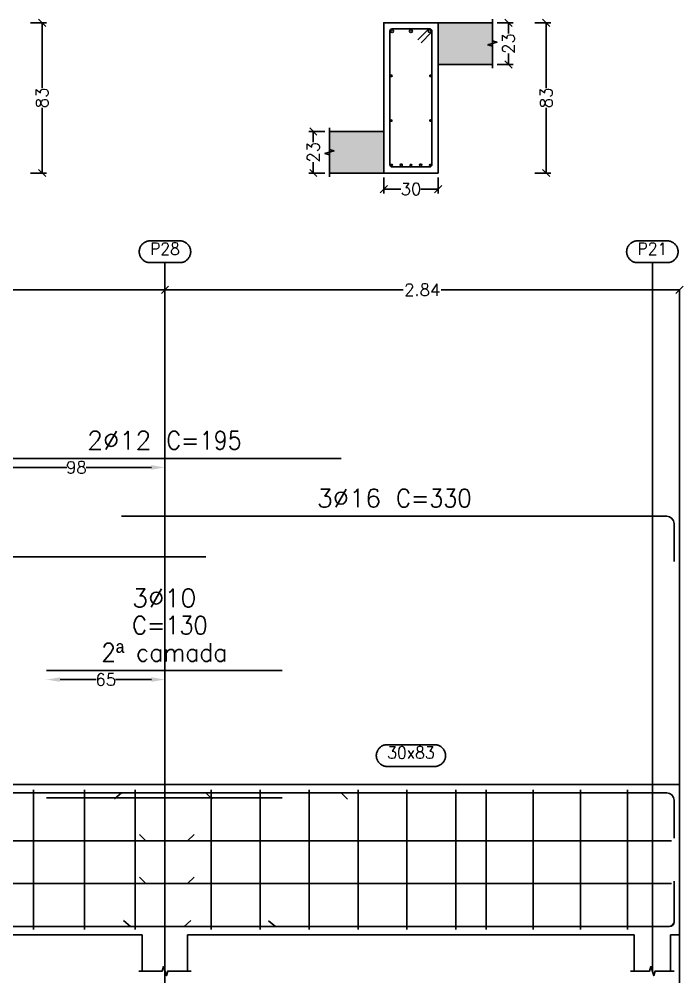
# Model space of a CAD drawing. Header units: millimetres. Extents: x 2071 to 2712, y 1262 to 1380.
# Drawn here: x 2469.07 to 2476.36, y 1277.74 to 1288.32 of the extents above; entities that cross this region are included whole.
import ezdxf
from ezdxf.enums import TextEntityAlignment as Align

# ---------------------------------------------------------------- set-up
doc = ezdxf.new("R2010")
doc.units = ezdxf.units.MM
doc.layers.add('.pormenores', color=8, linetype='Continuous')
for name, color, linetype, lineweight in [('POR_COT_COMPRIMENTO_PROJECTADO', 122, 'Continuous', 0), ('POR_COT_COT_ARM', 3, 'Continuous', 0), ('SEC_COTAS_SEC_DIM_VIGA', 122, 'Continuous', 0)]:
    doc.layers.add(name, color=color, linetype=linetype, lineweight=lineweight)
doc.styles.add('CYPETXT_0.2_romans', font='ROMANS__.TTF', dxfattribs={"height": 0.133333})
doc.styles.add('CYPETXT_romans', font='ROMANS__.TTF', dxfattribs={"height": 0.2})
doc.dimstyles.new('cype_arrow', dxfattribs={"dimtxt": 0.18, "dimasz": 0.15, "dimexe": 0.05, "dimexo": 0.05, "dimgap": 0, "dimtad": 0, "dimdec": 4, "dimzin": 0, "dimdsep": 46, "dimtxsty": 'CYPETXT_0.2_romans', "dimcen": 0.09, "dimadec": 0, "dimazin": 0, "dimtfac": 1, "dimtdec": 4, "dimtofl": 0, "dimtmove": 2, "dimatfit": 3, "dimfxl": 1, "dimtolj": 1, "dimtzin": 0, "dimarcsym": 0})
doc.dimstyles.new('cype_oblique', dxfattribs={"dimtxt": 0.18, "dimasz": 0.18, "dimexe": 0.05, "dimexo": 0.05, "dimgap": 0, "dimtad": 0, "dimdec": 4, "dimzin": 0, "dimdsep": 46, "dimtxsty": 'CYPETXT_0.2_romans', "dimblk": 'OBLIQUE', "dimtsz": 0.04, "dimcen": 0.09, "dimadec": 0, "dimazin": 0, "dimtfac": 1, "dimtdec": 4, "dimtofl": 0, "dimtmove": 2, "dimatfit": 3, "dimfxl": 1, "dimtolj": 1, "dimtzin": 0, "dimarcsym": 0})

# ---------------------------------------------------------------- blocks, each defined once
blk = doc.blocks.new('*D215')
at = {"layer": 'Defpoints', "color": 0, "transparency": 16777216}
for p in [(2469.144, 1288.278), (2469.321, 1288.278), (2469.144, 1286.618)]:
    blk.add_point(p, dxfattribs=at)
at = {"layer": 'SEC_COTAS_SEC_DIM_VIGA', "color": 0, "lineweight": -2, "transparency": 16777216}
for p, q in [((2469.194, 1288.278), (2469.371, 1288.278)), ((2469.361, 1288.238), (2469.281, 1288.318)), ((2469.321, 1288.278), (2469.321, 1287.557)), ((2469.321, 1286.618), (2469.321, 1287.338)), ((2469.194, 1286.618), (2469.371, 1286.618)), ((2469.281, 1286.658), (2469.361, 1286.578))]:
    blk.add_line(p, q, dxfattribs=at)
at = {"layer": 'SEC_COTAS_SEC_DIM_VIGA', "color": 0, "transparency": 16777216, "insert": (2469.321, 1287.448), "char_height": 0.1333, "attachment_point": 5, "rotation": 90, "style": 'CYPETXT_0.2_romans'}
blk.add_mtext('\\A1;83', dxfattribs=at)
blk = doc.blocks.new('_OBLIQUE')
at = {"color": 0, "linetype": 'ByBlock'}
blk.add_line((-0.5, -0.5), (0.5, 0.5), dxfattribs=at)
blk = doc.blocks.new('*D216')
at = {"layer": 'Defpoints', "color": 0, "transparency": 16777216}
for p in [(2473.093, 1286.618), (2473.693, 1286.618), (2473.693, 1286.441)]:
    blk.add_point(p, dxfattribs=at)
at = {"layer": 'SEC_COTAS_SEC_DIM_VIGA', "color": 0, "lineweight": -2, "transparency": 16777216}
for p, q in [((2473.133, 1286.481), (2473.053, 1286.401)), ((2473.093, 1286.568), (2473.093, 1286.391)), ((2473.653, 1286.401), (2473.733, 1286.481)), ((2473.693, 1286.568), (2473.693, 1286.391)), ((2473.093, 1286.441), (2473.283, 1286.441)), ((2473.693, 1286.441), (2473.502, 1286.441))]:
    blk.add_line(p, q, dxfattribs=at)
at = {"layer": 'SEC_COTAS_SEC_DIM_VIGA', "color": 0, "transparency": 16777216, "insert": (2473.393, 1286.441), "char_height": 0.1333, "attachment_point": 5, "style": 'CYPETXT_0.2_romans'}
blk.add_mtext('\\A1;30', dxfattribs=at)
blk = doc.blocks.new('*D217')
at = {"layer": 'Defpoints', "color": 0, "transparency": 16777216}
for p in [(2472.315, 1287.078), (2472.493, 1287.078), (2472.493, 1286.618)]:
    blk.add_point(p, dxfattribs=at)
at = {"layer": 'SEC_COTAS_SEC_DIM_VIGA', "color": 0, "lineweight": -2, "transparency": 16777216}
for p, q in [((2472.355, 1287.038), (2472.275, 1287.118)), ((2472.443, 1287.078), (2472.265, 1287.078)), ((2472.315, 1287.078), (2472.315, 1286.958)), ((2472.315, 1286.618), (2472.315, 1286.737)), ((2472.443, 1286.618), (2472.265, 1286.618)), ((2472.275, 1286.658), (2472.355, 1286.578))]:
    blk.add_line(p, q, dxfattribs=at)
at = {"layer": 'SEC_COTAS_SEC_DIM_VIGA', "color": 0, "transparency": 16777216, "insert": (2472.315, 1286.848), "char_height": 0.1333, "attachment_point": 5, "rotation": 90, "style": 'CYPETXT_0.2_romans'}
blk.add_mtext('\\A1;23', dxfattribs=at)
blk = doc.blocks.new('*D218')
at = {"layer": 'Defpoints', "color": 0, "transparency": 16777216}
for p in [(2474.293, 1288.278), (2474.47, 1288.278), (2474.293, 1287.818)]:
    blk.add_point(p, dxfattribs=at)
at = {"layer": 'SEC_COTAS_SEC_DIM_VIGA', "color": 0, "lineweight": -2, "transparency": 16777216}
for p, q in [((2474.343, 1288.278), (2474.52, 1288.278)), ((2474.51, 1288.238), (2474.43, 1288.318)), ((2474.47, 1288.278), (2474.47, 1288.158)), ((2474.43, 1287.858), (2474.51, 1287.778)), ((2474.47, 1287.818), (2474.47, 1287.937)), ((2474.343, 1287.818), (2474.52, 1287.818))]:
    blk.add_line(p, q, dxfattribs=at)
at = {"layer": 'SEC_COTAS_SEC_DIM_VIGA', "color": 0, "transparency": 16777216, "insert": (2474.47, 1288.048), "char_height": 0.1333, "attachment_point": 5, "rotation": 90, "style": 'CYPETXT_0.2_romans'}
blk.add_mtext('\\A1;23', dxfattribs=at)
blk = doc.blocks.new('*D219')
at = {"layer": 'Defpoints', "color": 0, "transparency": 16777216}
for p in [(2474.709, 1288.278), (2474.886, 1288.278), (2474.709, 1286.618)]:
    blk.add_point(p, dxfattribs=at)
at = {"layer": 'SEC_COTAS_SEC_DIM_VIGA', "color": 0, "lineweight": -2, "transparency": 16777216}
for p, q in [((2474.759, 1288.278), (2474.936, 1288.278)), ((2474.926, 1288.238), (2474.846, 1288.318)), ((2474.886, 1288.278), (2474.886, 1287.557)), ((2474.886, 1286.618), (2474.886, 1287.338)), ((2474.759, 1286.618), (2474.936, 1286.618)), ((2474.846, 1286.658), (2474.926, 1286.578))]:
    blk.add_line(p, q, dxfattribs=at)
at = {"layer": 'SEC_COTAS_SEC_DIM_VIGA', "color": 0, "transparency": 16777216, "insert": (2474.886, 1287.448), "char_height": 0.1333, "attachment_point": 5, "rotation": 90, "style": 'CYPETXT_0.2_romans'}
blk.add_mtext('\\A1;83', dxfattribs=at)
blk = doc.blocks.new('*D221')
at = {"layer": 'Defpoints', "color": 0, "transparency": 16777216}
for p in [(2464.978, 1285.329), (2464.978, 1285.329), (2470.678, 1285.329)]:
    blk.add_point(p, dxfattribs=at)
at = {"layer": 'POR_COT_COMPRIMENTO_PROJECTADO', "color": 0, "lineweight": -2, "transparency": 16777216}
for p, q in [((2465.018, 1285.369), (2464.938, 1285.289)), ((2464.978, 1285.329), (2464.978, 1285.329)), ((2464.978, 1285.329), (2467.62, 1285.329)), ((2470.678, 1285.329), (2468.035, 1285.329)), ((2470.638, 1285.289), (2470.718, 1285.369)), ((2470.678, 1285.329), (2470.678, 1285.329))]:
    blk.add_line(p, q, dxfattribs=at)
at = {"layer": 'POR_COT_COMPRIMENTO_PROJECTADO', "color": 0, "transparency": 16777216, "insert": (2467.828, 1285.329), "char_height": 0.1333, "attachment_point": 5, "style": 'CYPETXT_0.2_romans'}
blk.add_mtext('\\A1;2.85', dxfattribs=at)
blk = doc.blocks.new('*D222')
at = {"layer": 'Defpoints', "color": 0, "transparency": 16777216}
for p in [(2470.678, 1285.329), (2470.678, 1285.329), (2476.358, 1285.329)]:
    blk.add_point(p, dxfattribs=at)
at = {"layer": 'POR_COT_COMPRIMENTO_PROJECTADO', "color": 0, "lineweight": -2, "transparency": 16777216}
for p, q in [((2470.718, 1285.369), (2470.638, 1285.289)), ((2470.678, 1285.329), (2470.678, 1285.329)), ((2470.678, 1285.329), (2473.308, 1285.329)), ((2476.358, 1285.329), (2473.728, 1285.329)), ((2476.318, 1285.289), (2476.398, 1285.369)), ((2476.358, 1285.329), (2476.358, 1285.329))]:
    blk.add_line(p, q, dxfattribs=at)
at = {"layer": 'POR_COT_COMPRIMENTO_PROJECTADO', "color": 0, "transparency": 16777216, "insert": (2473.518, 1285.329), "char_height": 0.1333, "attachment_point": 5, "style": 'CYPETXT_0.2_romans'}
blk.add_mtext('\\A1;2.84', dxfattribs=at)
blk = doc.blocks.new('*D225')
at = {"layer": 'Defpoints', "color": 0, "transparency": 16777216}
for p in [(2468.721, 1283.366), (2470.678, 1283.366), (2470.678, 1283.366)]:
    blk.add_point(p, dxfattribs=at)
at = {"layer": 'POR_COT_COT_ARM', "color": 0, "lineweight": -2, "transparency": 16777216}
for p, q in [((2468.721, 1283.366), (2468.721, 1283.366)), ((2468.871, 1283.366), (2469.593, 1283.366)), ((2470.528, 1283.366), (2469.806, 1283.366)), ((2470.678, 1283.366), (2470.678, 1283.366))]:
    blk.add_line(p, q, dxfattribs=at)
at = {"layer": 'POR_COT_COT_ARM', "color": 0, "transparency": 16777216}
for points in [[(2468.871, 1283.391), (2468.871, 1283.341), (2468.721, 1283.366)], [(2470.528, 1283.341), (2470.528, 1283.391), (2470.678, 1283.366)]]:
    blk.add_solid(points, dxfattribs=at)
at = {"layer": 'POR_COT_COT_ARM', "color": 0, "transparency": 16777216, "insert": (2469.699, 1283.366), "char_height": 0.1333, "attachment_point": 5, "style": 'CYPETXT_0.2_romans'}
blk.add_mtext('\\A1;98', dxfattribs=at)
blk = doc.blocks.new('*D226')
at = {"layer": 'Defpoints', "color": 0, "transparency": 16777216}
for p in [(2469.37, 1281.023), (2470.678, 1281.023), (2470.678, 1281.023)]:
    blk.add_point(p, dxfattribs=at)
at = {"layer": 'POR_COT_COT_ARM', "color": 0, "lineweight": -2, "transparency": 16777216}
for p, q in [((2469.37, 1281.023), (2469.37, 1281.023)), ((2469.52, 1281.023), (2469.917, 1281.023)), ((2470.528, 1281.023), (2470.13, 1281.023)), ((2470.678, 1281.023), (2470.678, 1281.023))]:
    blk.add_line(p, q, dxfattribs=at)
at = {"layer": 'POR_COT_COT_ARM', "color": 0, "transparency": 16777216}
for points in [[(2469.52, 1281.048), (2469.52, 1280.998), (2469.37, 1281.023)], [(2470.528, 1280.998), (2470.528, 1281.048), (2470.678, 1281.023)]]:
    blk.add_solid(points, dxfattribs=at)
at = {"layer": 'POR_COT_COT_ARM', "color": 0, "transparency": 16777216, "insert": (2470.024, 1281.023), "char_height": 0.1333, "attachment_point": 5, "style": 'CYPETXT_0.2_romans'}
blk.add_mtext('\\A1;65', dxfattribs=at)

msp = doc.modelspace()

# ---------------------------------------------------------------- hatches: boundary and pattern name
at = {"layer": '.pormenores', "true_color": 0xdad7d3}
for points in [[(2474.29268, 1288.27786), (2473.69268, 1288.27786), (2473.69268, 1287.81786), (2474.29268, 1287.81786)], [(2472.49268, 1287.07786), (2473.09268, 1287.07786), (2473.09268, 1286.61786), (2472.49268, 1286.61786)]]:
    msp.add_hatch(color=254, dxfattribs=at).paths.add_polyline_path(points, flags=0)

# ---------------------------------------------------------------- linework, layer by layer
at = {"layer": '.pormenores'}
for p, q in [((2470.67768, 1285.32853), (2470.67768, 1285.62853)), ((2476.05768, 1285.32853), (2476.05768, 1285.62853)), ((2470.67768, 1285.32853), (2470.67768, 1272.28987)), ((2476.05768, 1277.8034), (2476.05768, 1285.32853)), ((2476.35768, 1285.32853), (2476.35768, 1272.28987)), ((2465.22768, 1279.8634), (2470.42768, 1279.8634)), ((2470.92768, 1279.8634), (2475.85768, 1279.8634)), ((2469.22768, 1279.8034), (2469.22768, 1278.2634)), ((2469.78768, 1279.8034), (2469.78768, 1278.2634)), ((2470.19768, 1279.7714), (2470.12142, 1279.70671)), ((2470.34768, 1279.8034), (2470.34768, 1278.2634)), ((2471.12768, 1279.7714), (2471.19839, 1279.70069)), ((2471.1884, 1279.8034), (2471.1884, 1278.2634)), ((2471.7284, 1279.8034), (2471.7284, 1278.2634)), ((2472.2684, 1279.8034), (2472.2684, 1278.2634)), ((2472.62122, 1279.7714), (2472.69193, 1279.70069)), ((2472.8084, 1279.8034), (2472.8084, 1278.2634)), ((2473.3484, 1279.8034), (2473.3484, 1278.2634)), ((2473.8884, 1279.8034), (2473.8884, 1278.2634)), ((2474.2234, 1279.8034), (2474.2234, 1278.2634)), ((2474.7434, 1279.8034), (2474.7434, 1278.2634)), ((2475.2634, 1279.8034), (2475.2634, 1278.2634)), ((2475.7834, 1279.8034), (2475.7834, 1278.2634)), ((2470.46768, 1279.24207), (2470.39696, 1279.31278)), ((2470.92768, 1279.24207), (2470.99839, 1279.31278)), ((2470.46768, 1278.76874), (2470.39696, 1278.83945)), ((2470.92768, 1278.76874), (2470.99839, 1278.83945)), ((2470.29768, 1278.2954), (2470.22134, 1278.36)), ((2470.88768, 1278.2954), (2470.96393, 1278.3601)), ((2471.89768, 1278.2954), (2471.81943, 1278.35768)), ((2465.22768, 1278.2034), (2470.42768, 1278.2034)), ((2470.42768, 1278.2034), (2470.42768, 1277.8034)), ((2470.92768, 1278.2034), (2475.85768, 1278.2034)), ((2470.92768, 1278.2034), (2470.92768, 1277.8034)), ((2475.85768, 1278.2034), (2475.85768, 1277.8034)), ((2476.25768, 1278.2034), (2476.25768, 1277.8034))]:
    msp.add_line(p, q, dxfattribs=at)
for points in [[(2473.69268, 1288.27786), (2473.09268, 1288.27786), (2473.09268, 1286.61786), (2473.69268, 1286.61786), (2473.69268, 1288.27786)], [(2470.84168, 1285.86853), (2470.84969, 1285.86826), (2470.85767, 1285.86746), (2470.86558, 1285.86612), (2470.87338, 1285.86426), (2470.88104, 1285.86189), (2470.88852, 1285.85901), (2470.8958, 1285.85563), (2470.90283, 1285.85178), (2470.90959, 1285.84746), (2470.91605, 1285.8427), (2470.92217, 1285.83753), (2470.92793, 1285.83195), (2470.93331, 1285.826), (2470.93828, 1285.81971), (2470.94282, 1285.8131), (2470.94691, 1285.8062), (2470.95053, 1285.79904), (2470.95366, 1285.79166), (2470.95629, 1285.78408), (2470.95841, 1285.77635), (2470.96, 1285.76849), (2470.96107, 1285.76054), (2470.96161, 1285.75254), (2470.96161, 1285.74452), (2470.96107, 1285.73652), (2470.96, 1285.72857), (2470.95841, 1285.72071), (2470.95629, 1285.71297), (2470.95366, 1285.7054), (2470.95053, 1285.69802), (2470.94691, 1285.69086), (2470.94282, 1285.68396), (2470.93828, 1285.67735), (2470.93331, 1285.67105), (2470.92793, 1285.6651), (2470.92217, 1285.65953), (2470.91605, 1285.65435), (2470.90959, 1285.64959), (2470.90283, 1285.64528), (2470.8958, 1285.64143), (2470.88852, 1285.63805), (2470.88104, 1285.63517), (2470.87338, 1285.63279), (2470.86558, 1285.63093), (2470.85767, 1285.6296), (2470.84969, 1285.6288), (2470.84168, 1285.62853), (2470.51368, 1285.62853), (2470.50566, 1285.6288), (2470.49768, 1285.6296), (2470.48977, 1285.63093), (2470.48197, 1285.63279), (2470.47431, 1285.63517), (2470.46683, 1285.63805), (2470.45955, 1285.64143), (2470.45252, 1285.64528), (2470.44576, 1285.64959), (2470.43931, 1285.65435), (2470.43318, 1285.65953), (2470.42742, 1285.6651), (2470.42204, 1285.67105), (2470.41707, 1285.67735), (2470.41253, 1285.68396), (2470.40844, 1285.69086), (2470.40482, 1285.69802), (2470.40169, 1285.7054), (2470.39906, 1285.71297), (2470.39694, 1285.72071), (2470.39535, 1285.72857), (2470.39428, 1285.73652), (2470.39374, 1285.74452), (2470.39374, 1285.75254), (2470.39428, 1285.76054), (2470.39535, 1285.76849), (2470.39694, 1285.77635), (2470.39906, 1285.78408), (2470.40169, 1285.79166), (2470.40482, 1285.79904), (2470.40844, 1285.8062), (2470.41253, 1285.8131), (2470.41707, 1285.81971), (2470.42204, 1285.826), (2470.42742, 1285.83195), (2470.43318, 1285.83753), (2470.43931, 1285.8427), (2470.44576, 1285.84746), (2470.45252, 1285.85178), (2470.45955, 1285.85563), (2470.46683, 1285.85901), (2470.47431, 1285.86189), (2470.48197, 1285.86426), (2470.48977, 1285.86612), (2470.49768, 1285.86746), (2470.50566, 1285.86826), (2470.51368, 1285.86853), (2470.84168, 1285.86853)], [(2476.22168, 1285.86853), (2476.22969, 1285.86826), (2476.23767, 1285.86746), (2476.24558, 1285.86612), (2476.25338, 1285.86426), (2476.26104, 1285.86189), (2476.26852, 1285.85901), (2476.2758, 1285.85563), (2476.28283, 1285.85178), (2476.28959, 1285.84746), (2476.29605, 1285.8427), (2476.30217, 1285.83753), (2476.30793, 1285.83195), (2476.31331, 1285.826), (2476.31828, 1285.81971), (2476.32282, 1285.8131), (2476.32691, 1285.8062), (2476.33053, 1285.79904), (2476.33366, 1285.79166), (2476.33629, 1285.78408), (2476.33841, 1285.77635), (2476.34, 1285.76849), (2476.34107, 1285.76054), (2476.34161, 1285.75254), (2476.34161, 1285.74452), (2476.34107, 1285.73652), (2476.34, 1285.72857), (2476.33841, 1285.72071), (2476.33629, 1285.71297), (2476.33366, 1285.7054), (2476.33053, 1285.69802), (2476.32691, 1285.69086), (2476.32282, 1285.68396), (2476.31828, 1285.67735), (2476.31331, 1285.67105), (2476.30793, 1285.6651), (2476.30217, 1285.65953), (2476.29605, 1285.65435), (2476.28959, 1285.64959), (2476.28283, 1285.64528), (2476.2758, 1285.64143), (2476.26852, 1285.63805), (2476.26104, 1285.63517), (2476.25338, 1285.63279), (2476.24558, 1285.63093), (2476.23767, 1285.6296), (2476.22969, 1285.6288), (2476.22168, 1285.62853), (2475.89368, 1285.62853), (2475.88566, 1285.6288), (2475.87768, 1285.6296), (2475.86977, 1285.63093), (2475.86197, 1285.63279), (2475.85431, 1285.63517), (2475.84683, 1285.63805), (2475.83955, 1285.64143), (2475.83252, 1285.64528), (2475.82576, 1285.64959), (2475.81931, 1285.65435), (2475.81318, 1285.65953), (2475.80742, 1285.6651), (2475.80204, 1285.67105), (2475.79707, 1285.67735), (2475.79253, 1285.68396), (2475.78844, 1285.69086), (2475.78482, 1285.69802), (2475.78169, 1285.7054), (2475.77906, 1285.71297), (2475.77694, 1285.72071), (2475.77535, 1285.72857), (2475.77428, 1285.73652), (2475.77374, 1285.74452), (2475.77374, 1285.75254), (2475.77428, 1285.76054), (2475.77535, 1285.76849), (2475.77694, 1285.77635), (2475.77906, 1285.78408), (2475.78169, 1285.79166), (2475.78482, 1285.79904), (2475.78844, 1285.8062), (2475.79253, 1285.8131), (2475.79707, 1285.81971), (2475.80204, 1285.826), (2475.80742, 1285.83195), (2475.81318, 1285.83753), (2475.81931, 1285.8427), (2475.82576, 1285.84746), (2475.83252, 1285.85178), (2475.83955, 1285.85563), (2475.84683, 1285.85901), (2475.85431, 1285.86189), (2475.86197, 1285.86426), (2475.86977, 1285.86612), (2475.87768, 1285.86746), (2475.88566, 1285.86826), (2475.89368, 1285.86853), (2476.22168, 1285.86853)], [(2473.65468, 1280.3034), (2473.66269, 1280.30314), (2473.67067, 1280.30233), (2473.67858, 1280.301), (2473.68638, 1280.29914), (2473.69404, 1280.29677), (2473.70152, 1280.29388), (2473.7088, 1280.29051), (2473.71583, 1280.28665), (2473.72259, 1280.28234), (2473.72905, 1280.27758), (2473.73517, 1280.2724), (2473.74093, 1280.26683), (2473.74631, 1280.26088), (2473.75128, 1280.25459), (2473.75582, 1280.24797), (2473.75991, 1280.24107), (2473.76353, 1280.23392), (2473.76666, 1280.22653), (2473.76929, 1280.21896), (2473.77141, 1280.21122), (2473.773, 1280.20336), (2473.77407, 1280.19542), (2473.77461, 1280.18741), (2473.77461, 1280.1794), (2473.77407, 1280.17139), (2473.773, 1280.16345), (2473.77141, 1280.15559), (2473.76929, 1280.14785), (2473.76666, 1280.14028), (2473.76353, 1280.13289), (2473.75991, 1280.12574), (2473.75582, 1280.11884), (2473.75128, 1280.11222), (2473.74631, 1280.10593), (2473.74093, 1280.09998), (2473.73517, 1280.09441), (2473.72905, 1280.08923), (2473.72259, 1280.08447), (2473.71583, 1280.08016), (2473.7088, 1280.0763), (2473.70152, 1280.07293), (2473.69404, 1280.07004), (2473.68638, 1280.06767), (2473.67858, 1280.06581), (2473.67067, 1280.06448), (2473.66269, 1280.06367), (2473.65468, 1280.0634), (2473.13068, 1280.0634), (2473.12266, 1280.06367), (2473.11468, 1280.06448), (2473.10677, 1280.06581), (2473.09897, 1280.06767), (2473.09131, 1280.07004), (2473.08383, 1280.07293), (2473.07655, 1280.0763), (2473.06952, 1280.08016), (2473.06276, 1280.08447), (2473.05631, 1280.08923), (2473.05018, 1280.09441), (2473.04442, 1280.09998), (2473.03904, 1280.10593), (2473.03407, 1280.11222), (2473.02953, 1280.11884), (2473.02544, 1280.12574), (2473.02182, 1280.13289), (2473.01869, 1280.14028), (2473.01606, 1280.14785), (2473.01394, 1280.15559), (2473.01235, 1280.16345), (2473.01128, 1280.17139), (2473.01074, 1280.1794), (2473.01074, 1280.18741), (2473.01128, 1280.19542), (2473.01235, 1280.20336), (2473.01394, 1280.21122), (2473.01606, 1280.21896), (2473.01869, 1280.22653), (2473.02182, 1280.23392), (2473.02544, 1280.24107), (2473.02953, 1280.24797), (2473.03407, 1280.25459), (2473.03904, 1280.26088), (2473.04442, 1280.26683), (2473.05018, 1280.2724), (2473.05631, 1280.27758), (2473.06276, 1280.28234), (2473.06952, 1280.28665), (2473.07655, 1280.29051), (2473.08383, 1280.29388), (2473.09131, 1280.29677), (2473.09897, 1280.29914), (2473.10677, 1280.301), (2473.11468, 1280.30233), (2473.12266, 1280.30314), (2473.13068, 1280.3034), (2473.65468, 1280.3034)]]:
    msp.add_lwpolyline(points, close=True, dxfattribs=at)
at = {"layer": '.pormenores', "color": 254, "true_color": 0xdad7d3}
for points in [[(2474.29268, 1288.27786), (2473.69268, 1288.27786), (2473.69268, 1287.81786), (2474.29268, 1287.81786)], [(2472.49268, 1287.07786), (2473.09268, 1287.07786), (2473.09268, 1286.61786), (2472.49268, 1286.61786)]]:
    msp.add_lwpolyline(points, close=True, dxfattribs=at)
at = {"layer": '.pormenores'}
for points in [[(2474.29268, 1288.27786), (2473.69268, 1288.27786), (2473.69268, 1287.81786), (2474.29268, 1287.81786)], [(2474.29268, 1288.31786), (2474.29268, 1288.07786), (2474.34268, 1288.06286), (2474.24268, 1288.03286), (2474.29268, 1288.01786), (2474.29268, 1287.77786)], [(2473.50451, 1288.05575), (2473.61765, 1288.16889), (2473.62009, 1288.17175), (2473.62206, 1288.17496), (2473.6235, 1288.17844), (2473.62438, 1288.18211), (2473.62468, 1288.18586), (2473.62421, 1288.19054), (2473.62285, 1288.19505), (2473.62063, 1288.19919), (2473.61765, 1288.20283), (2473.61401, 1288.20582), (2473.60986, 1288.20803), (2473.60536, 1288.2094), (2473.60068, 1288.20986), (2473.18468, 1288.20986), (2473.17549, 1288.20803), (2473.1677, 1288.20283), (2473.1625, 1288.19505), (2473.16068, 1288.18586), (2473.16068, 1286.70986), (2473.1625, 1286.70068), (2473.1677, 1286.69289), (2473.17549, 1286.68769), (2473.18468, 1286.68586), (2473.60068, 1286.68586), (2473.60986, 1286.68769), (2473.61765, 1286.69289), (2473.62285, 1286.70068), (2473.62468, 1286.70986), (2473.62468, 1288.18586), (2473.62421, 1288.19054), (2473.62285, 1288.19505), (2473.62063, 1288.19919), (2473.61765, 1288.20283), (2473.61401, 1288.20582), (2473.60986, 1288.20803), (2473.60536, 1288.2094), (2473.60068, 1288.20986), (2473.59599, 1288.2094), (2473.59149, 1288.20803), (2473.58734, 1288.20582), (2473.5837, 1288.20283), (2473.47057, 1288.08969)], [(2472.49268, 1287.11786), (2472.49268, 1286.87786), (2472.54268, 1286.86286), (2472.44268, 1286.83286), (2472.49268, 1286.81786), (2472.49268, 1286.57786)], [(2472.49268, 1287.07786), (2473.09268, 1287.07786), (2473.09268, 1286.61786), (2472.49268, 1286.61786)], [(2468.72122, 1283.46579), (2472.62122, 1283.46579)], [(2470.19768, 1282.82678), (2476.21768, 1282.82678), (2476.24829, 1282.82069), (2476.27424, 1282.80335), (2476.29159, 1282.77739), (2476.29768, 1282.74678), (2476.29768, 1282.32678)], [(2464.52768, 1282.38032), (2471.12768, 1282.38032)], [(2469.37005, 1281.1234), (2471.97005, 1281.1234)], [(2470.42768, 1279.8634), (2470.92768, 1279.8634)], [(2475.85768, 1279.8634), (2476.25768, 1279.8634), (2476.35768, 1279.8634), (2476.35768, 1278.2034), (2476.25768, 1278.2034)], [(2464.52768, 1279.7714), (2471.12768, 1279.7714)], [(2468.72122, 1279.7714), (2472.62122, 1279.7714)], [(2469.37005, 1279.7154), (2471.97005, 1279.7154)], [(2470.19768, 1279.7714), (2476.21768, 1279.7714), (2476.24829, 1279.76532), (2476.27424, 1279.74797), (2476.29159, 1279.72202), (2476.29768, 1279.6914), (2476.29768, 1279.2714)], [(2464.83386, 1279.24207), (2470.92768, 1279.24207)], [(2470.46768, 1279.24207), (2476.26768, 1279.24207)], [(2464.78768, 1278.7954), (2464.78768, 1278.3454), (2464.79148, 1278.32627), (2464.80232, 1278.31005), (2464.81854, 1278.29921), (2464.83768, 1278.2954), (2470.88768, 1278.2954)], [(2464.83386, 1278.76874), (2470.92768, 1278.76874)], [(2470.29768, 1278.2954), (2476.24768, 1278.2954), (2476.26681, 1278.29921), (2476.28303, 1278.31005), (2476.29387, 1278.32627), (2476.29768, 1278.3454), (2476.29768, 1278.7954)], [(2470.46768, 1278.76874), (2476.26768, 1278.76874)], [(2476.29768, 1278.7954), (2476.29768, 1278.3554), (2476.29311, 1278.33244), (2476.2801, 1278.31298), (2476.26064, 1278.29997), (2476.23768, 1278.2954), (2471.89768, 1278.2954)], [(2470.38768, 1277.8034), (2470.64768, 1277.8034), (2470.66268, 1277.8534), (2470.69268, 1277.7534), (2470.70768, 1277.8034), (2470.96768, 1277.8034)], [(2475.81768, 1277.8034), (2476.02768, 1277.8034), (2476.04268, 1277.8534), (2476.07268, 1277.7534), (2476.08768, 1277.8034), (2476.29768, 1277.8034)]]:
    msp.add_lwpolyline(points, dxfattribs=at)
for centre, radius in [((2473.18468, 1288.18586), 0.016), ((2473.39268, 1288.18586), 0.016), ((2473.60068, 1288.18586), 0.016), ((2473.17668, 1287.69186), 0.008), ((2473.60868, 1287.69186), 0.008), ((2473.17668, 1287.19786), 0.008), ((2473.60868, 1287.19786), 0.008), ((2473.17868, 1286.70386), 0.01), ((2473.28568, 1286.70586), 0.012), ((2473.39268, 1286.70386), 0.01), ((2473.49968, 1286.70586), 0.012), ((2473.60668, 1286.70386), 0.01)]:
    msp.add_circle(centre, radius, dxfattribs=at)

# ---------------------------------------------------------------- texts
at = {"layer": '.pormenores', "style": 'CYPETXT_romans'}
for s, height, width, p, p2 in [('P28', 0.133333, 0.837611, (2470.51368, 1285.71519), (2470.84168, 1285.71519)), ('P21', 0.133333, 0.837611, (2475.89368, 1285.71519), (2476.22168, 1285.71519)), ('2%%c12', 0.2, 0.945763, (2469.81722, 1283.56579), (2470.52822, 1283.56579)), (' C=195', 0.2, 0.754144, (2470.56822, 1283.56579), (2471.52522, 1283.56579)), ('3%%c16', 0.2, 0.945763, (2472.35368, 1282.92678), (2473.06468, 1282.92678)), (' C=330', 0.2, 0.754144, (2473.10468, 1282.92678), (2474.06168, 1282.92678)), ('3%%c10', 0.2, 0.945763, (2470.31455, 1281.8234), (2471.02555, 1281.8234)), (' C=130', 0.2, 0.754144, (2470.19155, 1281.5234), (2471.14855, 1281.5234)), ('2ª camada', 0.2, 0.811422, (2469.97405, 1281.2234), (2471.36605, 1281.2234)), ('30x83', 0.133333, 0.840683, (2473.13068, 1280.15007), (2473.65468, 1280.15007))]:
    msp.add_text(s, height=height, dxfattribs=dict(at, width=width)).set_placement(p, p2, align=Align.FIT)

# ---------------------------------------------------------------- dimensions: what is measured, and where the dimension line sits
at = {"layer": '.pormenores'}
for p1, p2, distance, text, picture, middle in [((2469.14368, 1286.61786), (2469.14368, 1288.27786), -0.17733, '83', '*D215', (2469.32101, 1287.44786)), ((2474.29268, 1287.81786), (2474.29268, 1288.27786), -0.17733, '23', '*D218', (2474.47001, 1288.04786)), ((2474.70868, 1286.61786), (2474.70868, 1288.27786), -0.17733, '83', '*D219', (2474.88601, 1287.44786)), ((2472.49268, 1286.61786), (2472.49268, 1287.07786), 0.17733, '23', '*D217', (2472.31534, 1286.84786)), ((2473.09268, 1286.61786), (2473.69268, 1286.61786), -0.17733, '30', '*D216', (2473.39268, 1286.44053))]:
    dim = msp.add_aligned_dim(p1=p1, p2=p2, distance=distance, text=text, dimstyle='cype_oblique', dxfattribs=at)
    dim.commit()
    dim.dimension.update_dxf_attribs({"geometry": picture, "text_midpoint": middle})
for p1, p2, text, dimstyle, picture, middle in [((2470.67768, 1285.32853), (2464.97768, 1285.32853), '2.85', 'cype_oblique', '*D221', (2467.82768, 1285.32853)), ((2476.35768, 1285.32853), (2470.67768, 1285.32853), '2.84', 'cype_oblique', '*D222', (2473.51768, 1285.32853)), ((2468.72122, 1283.36579), (2470.67768, 1283.36579), '98', 'cype_arrow', '*D225', (2469.69945, 1283.36579)), ((2469.37005, 1281.0234), (2470.67768, 1281.0234), '65', 'cype_arrow', '*D226', (2470.02386, 1281.0234))]:
    dim = msp.add_aligned_dim(p1=p1, p2=p2, distance=0, text=text, dimstyle=dimstyle, override={"dimexe": 0, "dimexo": 0}, dxfattribs=at)
    dim.commit()
    dim.dimension.update_dxf_attribs({"geometry": picture, "text_midpoint": middle})

doc.saveas('drawing.dxf')
